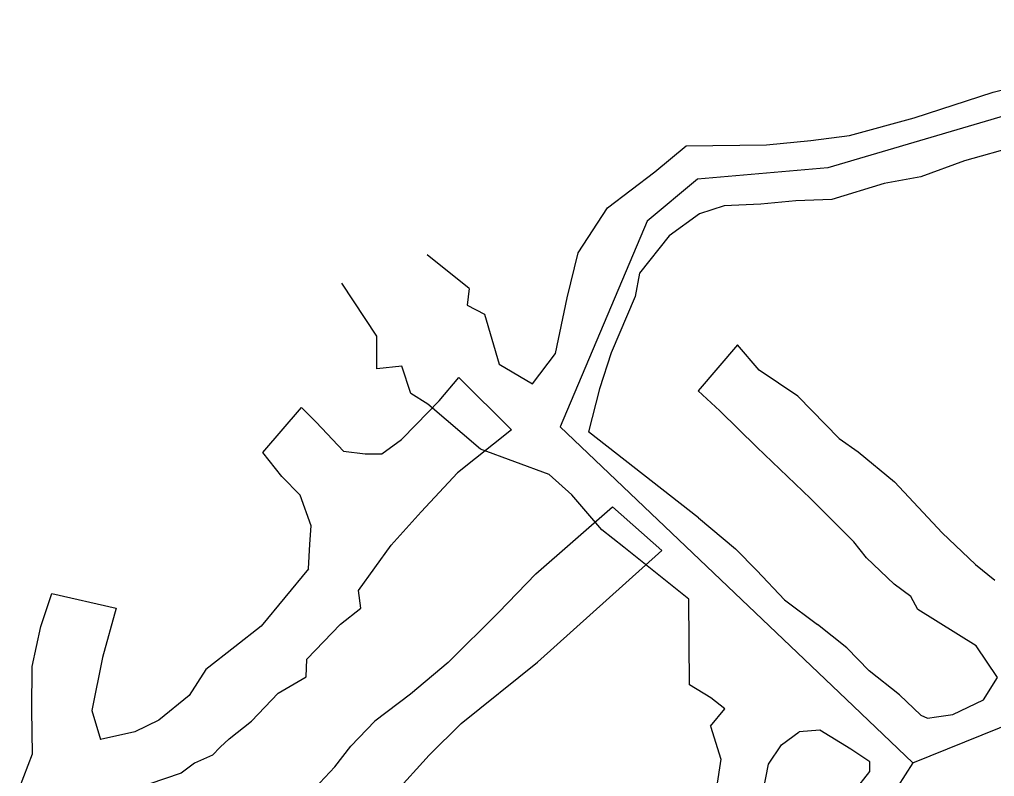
# Model space of a CAD drawing. Extents: x 539064 to 539891, y 4477666 to 4478116.
# Drawn here: x 539169.7 to 539243.8, y 4477826.1 to 4477883.6 of the extents above; entities that cross this region are included whole.
import ezdxf

# ---------------------------------------------------------------- set-up
doc = ezdxf.new("R2010")
doc.units = 0
doc.header["$MEASUREMENT"] = 0
doc.linetypes.add('DUZ', pattern=[500, 500])
for name, color, linetype in [('GEOFENCE', 90, 'DUZ'), ('KAT_1450', 236, 'DUZ'), ('KAT_1460', 13, 'DUZ')]:
    doc.layers.add(name, color=color, linetype=linetype)

msp = doc.modelspace()

# ---------------------------------------------------------------- linework, layer by layer
at = {"layer": 'GEOFENCE', "linetype": 'Continuous'}
for p, q in [((539269.136, 4477883.579, 1469.796), (539231.099, 4477872.303, 1464.697)), ((539231.099, 4477872.303, 1464.697), (539221.203, 4477871.445, 1463.541)), ((539221.203, 4477871.445, 1463.541), (539217.361, 4477868.277, 1463.093)), ((539217.361, 4477868.277, 1463.093), (539210.761, 4477852.648, 1462.004)), ((539210.761, 4477852.648, 1462.004), (539232.484, 4477831.959, 1461.724)), ((539237.552, 4477827.131, 1461.658), (539274.621, 4477842.108, 1460.373)), ((539232.484, 4477831.959, 1461.724), (539237.552, 4477827.131, 1461.658)), ((539237.552, 4477827.131, 1461.658), (539221.311, 4477802, 1459.505))]:
    msp.add_line(p, q, dxfattribs=at)
at = {"layer": 'KAT_1450'}
for p, q in [((539201.555, 4477854.611, 1453.551), (539203.068, 4477856.394, 1453.551)), ((539203.068, 4477856.394, 1453.551), (539207.064, 4477852.417, 1453.551)), ((539199.817, 4477852.835, 1453.551), (539201.555, 4477854.611, 1453.551)), ((539188.157, 4477850.704, 1453.146), (539191.101, 4477854.103, 1453.242)), ((539191.101, 4477854.103, 1453.242), (539192.222, 4477852.993, 1453.183)), ((539192.222, 4477852.993, 1453.183), (539194.301, 4477850.802, 1453.48)), ((539198.713, 4477851.678, 1453.551), (539199.817, 4477852.835, 1453.551)), ((539207.064, 4477852.417, 1453.551), (539202.963, 4477849.154, 1453.551)), ((539197.216, 4477850.585, 1453.551), (539198.713, 4477851.678, 1453.551)), ((539194.301, 4477850.802, 1453.48), (539195.936, 4477850.597, 1453.482)), ((539189.62, 4477848.877, 1453.645), (539188.157, 4477850.704, 1453.146)), ((539195.936, 4477850.597, 1453.482), (539197.216, 4477850.585, 1453.551)), ((539191, 4477847.444, 1453.459), (539189.62, 4477848.877, 1453.645)), ((539202.963, 4477849.154, 1453.551), (539200.2, 4477846.195, 1453.551)), ((539191.84, 4477845.139, 1453.553), (539191, 4477847.444, 1453.459)), ((539208.916, 4477841.478, 1454.167), (539214.736, 4477846.566, 1454.167)), ((539214.736, 4477846.566, 1454.167), (539218.484, 4477843.259, 1454.167)), ((539200.2, 4477846.195, 1453.551), (539197.913, 4477843.669, 1453.581)), ((539191.735, 4477843.726, 1453.423), (539191.84, 4477845.139, 1453.553)), ((539191.636, 4477841.87, 1453.458), (539191.735, 4477843.726, 1453.423)), ((539195.436, 4477840.21, 1453.589), (539197.913, 4477843.669, 1453.581)), ((539218.484, 4477843.259, 1454.167), (539209.024, 4477834.777, 1454.168)), ((539191.636, 4477841.87, 1453.458), (539188.047, 4477837.52, 1453.942)), ((539206.079, 4477838.558, 1454.246), (539208.916, 4477841.478, 1454.167)), ((539171.291, 4477837.478, 1453.775), (539172.126, 4477839.994, 1453.669)), ((539172.126, 4477839.994, 1453.669), (539177.021, 4477838.887, 1453.576)), ((539195.623, 4477838.887, 1453.581), (539195.436, 4477840.21, 1453.589)), ((539177.021, 4477838.887, 1453.576), (539175.979, 4477835.135, 1453.705)), ((539194.076, 4477837.668, 1453.642), (539195.623, 4477838.887, 1453.581)), ((539206.079, 4477838.558, 1454.246), (539202.248, 4477834.751, 1454.154)), ((539170.652, 4477834.432, 1453.702), (539171.291, 4477837.478, 1453.775)), ((539188.047, 4477837.52, 1453.942), (539186.045, 4477835.931, 1453.536)), ((539191.515, 4477835.013, 1453.799), (539194.076, 4477837.668, 1453.642)), ((539186.045, 4477835.931, 1453.536), (539183.829, 4477834.224, 1453.838)), ((539175.979, 4477835.135, 1453.705), (539175.18, 4477831.105, 1453.875)), ((539191.467, 4477833.667, 1453.688), (539191.515, 4477835.013, 1453.799)), ((539202.248, 4477834.751, 1454.154), (539199.392, 4477832.333, 1454.318)), ((539203.246, 4477830.126, 1454.262), (539209.024, 4477834.777, 1454.168)), ((539170.62, 4477831.121, 1454.024), (539170.652, 4477834.432, 1453.702)), ((539183.829, 4477834.224, 1453.838), (539182.576, 4477832.254, 1453.838)), ((539189.335, 4477832.414, 1453.929), (539191.467, 4477833.667, 1453.688)), ((539187.315, 4477830.291, 1453.838), (539189.335, 4477832.414, 1453.929)), ((539199.392, 4477832.333, 1454.318), (539196.687, 4477830.3, 1454.472)), ((539182.576, 4477832.254, 1453.838), (539180.263, 4477830.374, 1453.838)), ((539170.66, 4477827.808, 1453.895), (539170.62, 4477831.121, 1454.024)), ((539175.18, 4477831.105, 1453.875), (539175.838, 4477828.906, 1453.838)), ((539180.263, 4477830.374, 1453.838), (539178.437, 4477829.472, 1453.838)), ((539185.61, 4477828.95, 1453.838), (539187.315, 4477830.291, 1453.838)), ((539194.856, 4477828.395, 1454.043), (539196.687, 4477830.3, 1454.472)), ((539200.811, 4477827.715, 1454.365), (539203.246, 4477830.126, 1454.262)), ((539178.437, 4477829.472, 1453.838), (539175.838, 4477828.906, 1453.838)), ((539184.922, 4477828.319, 1453.838), (539185.61, 4477828.95, 1453.838)), ((539184.354, 4477827.702, 1454.162), (539184.922, 4477828.319, 1453.838)), ((539193.635, 4477826.835, 1454.127), (539194.856, 4477828.395, 1454.043)), ((539169.681, 4477825.242, 1453.838), (539170.66, 4477827.808, 1453.895)), ((539182.982, 4477827.102, 1454.082), (539181.954, 4477826.341, 1454.125)), ((539184.354, 4477827.702, 1454.162), (539182.982, 4477827.102, 1454.082)), ((539198.136, 4477824.762, 1453.927), (539200.811, 4477827.715, 1454.365)), ((539190.423, 4477823.4, 1454.16), (539193.635, 4477826.835, 1454.127)), ((539181.954, 4477826.341, 1454.125), (539179.513, 4477825.497, 1454.051))]:
    msp.add_line(p, q, dxfattribs=at)
at = {"layer": 'KAT_1460'}
for p, q in [((539243.666, 4477878.066, 1466.906), (539248.627, 4477879.362, 1467.286)), ((539237.654, 4477876.109, 1465.937), (539243.666, 4477878.066, 1466.906)), ((539232.745, 4477874.767, 1465.004), (539237.654, 4477876.109, 1465.937)), ((539229.793, 4477874.391, 1464.575), (539232.745, 4477874.767, 1465.004)), ((539217.947, 4477872.011, 1463.128), (539220.321, 4477873.993, 1463.648)), ((539220.321, 4477873.993, 1463.648), (539226.424, 4477874.066, 1464.181)), ((539226.424, 4477874.066, 1464.181), (539229.793, 4477874.391, 1464.575)), ((539245.933, 4477874.094, 1466.904), (539241.463, 4477872.834, 1466.396)), ((539241.463, 4477872.834, 1466.396), (539238.152, 4477871.621, 1465.82)), ((539214.364, 4477869.286, 1462.758), (539217.947, 4477872.011, 1463.128)), ((539238.152, 4477871.621, 1465.82), (539235.36, 4477871.12, 1465.23)), ((539235.36, 4477871.12, 1465.23), (539231.393, 4477869.915, 1464.684)), ((539223.225, 4477869.425, 1463.68), (539221.351, 4477868.834, 1463.349)), ((539226.015, 4477869.552, 1464.052), (539223.225, 4477869.425, 1463.68)), ((539228.667, 4477869.819, 1464.406), (539226.015, 4477869.552, 1464.052)), ((539231.393, 4477869.915, 1464.684), (539228.667, 4477869.819, 1464.406)), ((539212.126, 4477865.857, 1462.79), (539214.364, 4477869.286, 1462.758)), ((539221.351, 4477868.834, 1463.349), (539219.033, 4477867.16, 1463.085)), ((539219.033, 4477867.16, 1463.085), (539216.777, 4477864.314, 1463.01)), ((539203.839, 4477863.153, 1461.8), (539200.655, 4477865.706, 1461.884)), ((539211.296, 4477862.435, 1462.726), (539212.126, 4477865.857, 1462.79)), ((539216.777, 4477864.314, 1463.01), (539216.45, 4477862.535, 1462.742)), ((539196.83, 4477859.531, 1461.844), (539194.169, 4477863.56, 1462.051)), ((539203.839, 4477863.153, 1461.8), (539203.691, 4477861.883, 1461.8)), ((539210.4, 4477858.205, 1462.255), (539211.296, 4477862.435, 1462.726)), ((539216.45, 4477862.535, 1462.742), (539214.638, 4477858.26, 1462.59)), ((539203.691, 4477861.883, 1461.8), (539204.997, 4477861.202, 1461.8)), ((539204.997, 4477861.202, 1461.8), (539206.12, 4477857.399, 1461.8)), ((539196.826, 4477857.051, 1461.8), (539196.83, 4477859.531, 1461.844)), ((539208.657, 4477855.911, 1461.774), (539210.4, 4477858.205, 1462.255)), ((539214.638, 4477858.26, 1462.59), (539213.751, 4477855.528, 1462.287)), ((539224.218, 4477858.878, 1462.627), (539221.238, 4477855.368, 1462.627)), ((539225.877, 4477856.945, 1462.627), (539224.218, 4477858.878, 1462.627)), ((539198.72, 4477857.264, 1461.8), (539196.826, 4477857.051, 1461.8)), ((539199.422, 4477855.175, 1461.8), (539198.72, 4477857.264, 1461.8)), ((539206.12, 4477857.399, 1461.8), (539208.657, 4477855.911, 1461.774)), ((539228.811, 4477854.967, 1462.627), (539225.877, 4477856.945, 1462.627)), ((539213.751, 4477855.528, 1462.287), (539212.921, 4477852.255, 1461.949)), ((539221.238, 4477855.368, 1462.627), (539222.891, 4477853.857, 1462.627)), ((539200.698, 4477854.377, 1461.8), (539199.422, 4477855.175, 1461.8)), ((539228.811, 4477854.967, 1462.627), (539231.96, 4477851.768, 1462.555)), ((539204.714, 4477850.954, 1461.8), (539200.698, 4477854.377, 1461.8)), ((539222.891, 4477853.857, 1462.627), (539225.696, 4477851.089, 1462.627)), ((539221.276, 4477845.741, 1461.852), (539212.921, 4477852.255, 1461.949)), ((539231.96, 4477851.768, 1462.555), (539233.4, 4477850.746, 1462.5)), ((539209.918, 4477849.038, 1461.896), (539204.714, 4477850.954, 1461.8)), ((539229.764, 4477847.196, 1462.5), (539225.696, 4477851.089, 1462.627)), ((539233.4, 4477850.746, 1462.5), (539236.158, 4477848.458, 1462.432)), ((539211.655, 4477847.483, 1461.87), (539209.918, 4477849.038, 1461.896)), ((539236.158, 4477848.458, 1462.432), (539239.791, 4477844.589, 1462.368)), ((539213.932, 4477844.835, 1461.937), (539211.655, 4477847.483, 1461.87)), ((539233.069, 4477843.918, 1462.401), (539229.764, 4477847.196, 1462.5)), ((539221.276, 4477845.741, 1461.852), (539224.076, 4477843.39, 1461.671)), ((539215.583, 4477843.515, 1461.924), (539213.932, 4477844.835, 1461.937)), ((539239.791, 4477844.589, 1462.368), (539242.302, 4477842.196, 1462.23)), ((539220.541, 4477839.557, 1461.671), (539215.583, 4477843.515, 1461.924)), ((539225.703, 4477841.731, 1461.643), (539224.076, 4477843.39, 1461.671)), ((539234.038, 4477842.692, 1462.357), (539233.069, 4477843.918, 1462.401)), ((539236.131, 4477840.702, 1462.368), (539234.038, 4477842.692, 1462.357)), ((539242.302, 4477842.196, 1462.23), (539243.781, 4477841.012, 1462.166)), ((539227.81, 4477839.514, 1461.521), (539225.703, 4477841.731, 1461.643)), ((539237.388, 4477839.764, 1462.368), (539236.131, 4477840.702, 1462.368)), ((539237.921, 4477838.765, 1462.368), (539237.388, 4477839.764, 1462.368)), ((539220.584, 4477833.045, 1461.949), (539220.541, 4477839.557, 1461.671)), ((539227.81, 4477839.514, 1461.521), (539230.312, 4477837.623, 1461.748)), ((539242.372, 4477836.01, 1462.121), (539237.921, 4477838.765, 1462.368)), ((539232.53, 4477835.869, 1461.748), (539230.312, 4477837.623, 1461.748)), ((539243.993, 4477833.601, 1461.724), (539242.372, 4477836.01, 1462.121)), ((539232.53, 4477835.869, 1461.748), (539234.23, 4477834.126, 1461.889)), ((539236.538, 4477832.286, 1461.78), (539234.23, 4477834.126, 1461.889)), ((539222.198, 4477832.055, 1461.949), (539220.584, 4477833.045, 1461.949)), ((539242.923, 4477831.919, 1461.97), (539243.993, 4477833.601, 1461.724)), ((539236.538, 4477832.286, 1461.78), (539238.164, 4477830.742, 1461.629)), ((539223.271, 4477831.223, 1461.949), (539222.198, 4477832.055, 1461.949)), ((539240.59, 4477830.787, 1461.97), (539242.923, 4477831.919, 1461.97)), ((539222.175, 4477829.913, 1461.949), (539223.271, 4477831.223, 1461.949)), ((539238.164, 4477830.742, 1461.629), (539238.652, 4477830.514, 1461.545)), ((539238.652, 4477830.514, 1461.545), (539239.356, 4477830.631, 1461.494)), ((539239.356, 4477830.631, 1461.494), (539240.59, 4477830.787, 1461.97)), ((539222.175, 4477829.913, 1461.949), (539222.974, 4477827.4, 1461.9)), ((539227.585, 4477828.503, 1461.9), (539228.916, 4477829.492, 1461.949)), ((539230.478, 4477829.605, 1461.949), (539228.916, 4477829.492, 1461.949)), ((539232.842, 4477828.157, 1461.949), (539230.478, 4477829.605, 1461.949)), ((539226.586, 4477827.037, 1461.9), (539227.585, 4477828.503, 1461.9)), ((539234.28, 4477827.2, 1461.657), (539232.842, 4477828.157, 1461.949)), ((539222.974, 4477827.4, 1461.9), (539222.632, 4477825.25, 1461.9)), ((539234.29, 4477826.461, 1461.583), (539234.28, 4477827.2, 1461.657)), ((539226.189, 4477824.944, 1461.9), (539226.586, 4477827.037, 1461.9)), ((539233.082, 4477824.96, 1461.681), (539234.29, 4477826.461, 1461.583))]:
    msp.add_line(p, q, dxfattribs=at)

doc.saveas('drawing.dxf')
